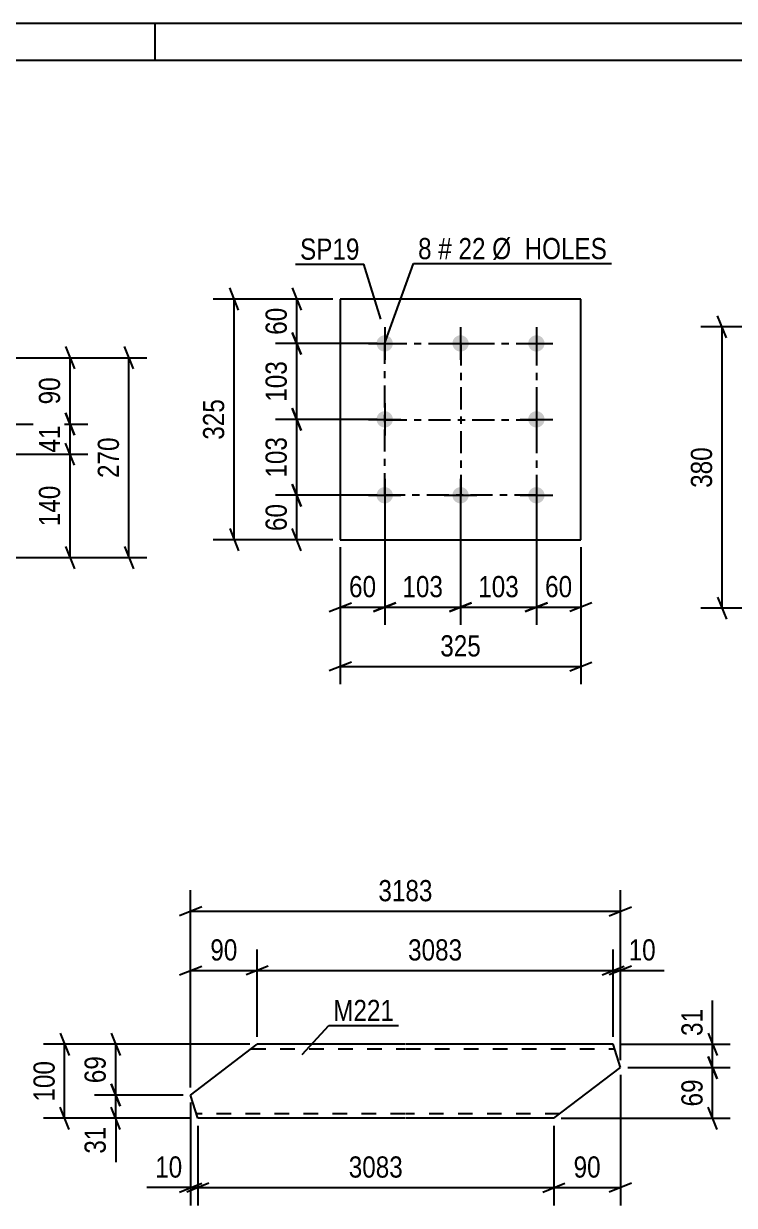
# Model space of a CAD drawing. Header units: millimetres. Extents: x 0 to 420, y 0 to 297.
# Drawn here: x 192.2 to 288.3, y 137.4 to 297 of the extents above; entities that cross this region are included whole.
import ezdxf

# ---------------------------------------------------------------- set-up
doc = ezdxf.new("R2010")
doc.units = ezdxf.units.MM
doc.linetypes.add('DXK_LINE_DOT2', pattern=[3.9198, 1.9599, -1.9599])
doc.linetypes.add('DXK_LINE_DOT3', pattern=[5.9187, 2.979, -0.9799, 0.9799, -0.9799])
doc.styles.add('Arial Narrow', font='ARIALN.TTF', dxfattribs={"height": 0.2})

# ---------------------------------------------------------------- blocks, each defined once
blk = doc.blocks.new('Unknown-122569099-1133')
at = {"color": 5, "linetype": 'Continuous'}
for p, q in [((420, 297), (0, 297)), ((210, 292), (210, 297)), ((415, 292), (5, 292))]:
    blk.add_line(p, q, dxfattribs=at)
blk = doc.blocks.new('Part-122569099-7979 - 7973')
at = {"color": 2, "linetype": 'Continuous'}
for p, q in [((214.79, 152.31), (223.79, 159.17)), ((243.79, 159.17), (223.79, 159.17)), ((271.9, 159.17), (243.89, 159.17)), ((272.88, 156.02), (271.9, 159.17)), ((263.89, 149.17), (272.88, 156.02)), ((215.77, 149.17), (214.79, 152.31)), ((243.79, 149.17), (215.77, 149.17)), ((263.89, 149.17), (243.89, 149.17))]:
    blk.add_line(p, q, dxfattribs=at)
at = {"color": 7, "linetype": 'DXK_LINE_DOT2'}
for p, q in [((223, 158.57), (243.79, 158.57)), ((243.89, 158.57), (272.09, 158.57)), ((243.79, 149.77), (215.59, 149.77)), ((264.67, 149.77), (243.89, 149.77))]:
    blk.add_line(p, q, dxfattribs=at)
blk = doc.blocks.new('Bolt-122569099-7260 - 7226')
at = {"linetype": 'Continuous'}
for points in [[(241.03, 254.91, -1), (241.03, 252.71, -1)], [(251.28, 254.91, -1), (251.28, 252.71, -1)], [(261.53, 254.91, -1), (261.53, 252.71, -1)], [(241.03, 244.66, -1), (241.03, 242.46, -1)], [(261.53, 244.66, -1), (261.53, 242.46, -1)], [(241.03, 234.41, -1), (241.03, 232.21, -1)], [(251.28, 234.41, -1), (251.28, 232.21, -1)], [(261.53, 234.41, -1), (261.53, 232.21, -1)]]:
    blk.add_hatch(color=1, dxfattribs=at).paths.add_polyline_path(points)
at = {"color": 1, "linetype": 'Continuous'}
for p, q in [((241.03, 256.01), (241.03, 251.61)), ((251.28, 256.01), (251.28, 251.61)), ((261.53, 256.01), (261.53, 251.61)), ((238.83, 253.81), (243.23, 253.81)), ((249.08, 253.81), (253.48, 253.81)), ((259.33, 253.81), (263.73, 253.81)), ((241.03, 245.76), (241.03, 241.36)), ((261.53, 245.76), (261.53, 241.36)), ((238.83, 243.56), (243.23, 243.56)), ((259.33, 243.56), (263.73, 243.56)), ((241.03, 235.51), (241.03, 231.11)), ((251.28, 235.51), (251.28, 231.11)), ((261.53, 235.51), (261.53, 231.11)), ((238.83, 233.31), (243.23, 233.31)), ((249.08, 233.31), (253.48, 233.31)), ((259.33, 233.31), (263.73, 233.31))]:
    blk.add_line(p, q, dxfattribs=at)
blk = doc.blocks.new('Part-122569099-7265 - 7226')
at = {"color": 2, "linetype": 'Continuous'}
for p, q in [((267.53, 259.81), (235.03, 259.81)), ((235.03, 259.81), (235.03, 227.31)), ((267.53, 227.31), (267.53, 259.81)), ((235.03, 227.31), (267.53, 227.31))]:
    blk.add_line(p, q, dxfattribs=at)
blk = doc.blocks.new('Rectangle-122569099-7352 - 7226')
at = {"color": 1, "linetype": 'DXK_LINE_DOT3'}
blk.add_lwpolyline([(241.03, 253.81), (261.53, 253.81), (261.53, 233.31), (241.03, 233.31), (241.03, 253.81)], close=True, dxfattribs=at)
blk = doc.blocks.new('Line-122569099-7338 - 7226')
at = {"color": 1, "linetype": 'DXK_LINE_DOT3'}
blk.add_line((251.33, 253.81), (251.33, 233.31), dxfattribs=at)
blk = doc.blocks.new('Line-122569099-7345 - 7226')
at = {"color": 1, "linetype": 'DXK_LINE_DOT3'}
blk.add_line((241.03, 243.51), (261.53, 243.51), dxfattribs=at)
blk = doc.blocks.new('StraightDimension-122569099-7509 - 7432')
at = {"color": 7, "linetype": 'Continuous'}
for p, q in [((287.22, 254.56), (286.02, 257.56)), ((298.79, 256.06), (283.77, 256.06)), ((286.62, 218.06), (286.62, 256.06)), ((286.02, 219.56), (287.22, 216.56)), ((298.79, 218.06), (283.77, 218.06))]:
    blk.add_line(p, q, dxfattribs=at)
at = {"color": 0}
blk.add_wipeout([(285.87, 240.4), (281.67, 240.4), (281.67, 233.71), (285.87, 233.71)], dxfattribs=at)
at = {"color": 3, "style": 'Arial Narrow'}
blk.add_text('380', height=2.863, rotation=90.0002, dxfattribs=at).set_placement((285.27, 234.31))
blk = doc.blocks.new('StraightDimension-122569099-8070 - 7973')
at = {"color": 7, "linetype": 'Continuous'}
for p, q in [((215.77, 148.17), (215.77, 137.41)), ((263.89, 148.17), (263.89, 137.41)), ((217.27, 140.41), (214.27, 139.21)), ((215.77, 139.81), (263.89, 139.81)), ((262.39, 139.21), (265.39, 140.41))]:
    blk.add_line(p, q, dxfattribs=at)
at = {"color": 0}
blk.add_wipeout([(244.09, 140.56), (244.09, 144.76), (235.57, 144.76), (235.57, 140.56)], dxfattribs=at)
at = {"color": 3, "style": 'Arial Narrow'}
blk.add_text('3083', height=2.863, dxfattribs=at).set_placement((236.17, 141.16))
blk = doc.blocks.new('StraightDimension-122569099-7982 - 7973')
at = {"color": 7, "linetype": 'Continuous'}
for p, q in [((214.79, 153.31), (214.79, 171.98)), ((223.79, 160.17), (223.79, 171.98)), ((213.29, 168.53), (216.29, 169.73)), ((225.29, 169.73), (222.29, 168.53)), ((214.79, 169.13), (223.79, 169.13))]:
    blk.add_line(p, q, dxfattribs=at)
at = {"color": 0}
blk.add_wipeout([(221.72, 169.88), (221.72, 174.08), (216.86, 174.08), (216.86, 169.88)], dxfattribs=at)
at = {"color": 3, "style": 'Arial Narrow'}
blk.add_text('90', height=2.863, dxfattribs=at).set_placement((217.46, 170.48))
blk = doc.blocks.new('StraightDimension-122569099-8024 - 7973')
at = {"color": 7, "linetype": 'Continuous'}
for p, q in [((271.9, 160.17), (271.9, 171.98)), ((272.88, 157.02), (272.88, 171.98)), ((270.4, 168.53), (273.4, 169.73)), ((274.38, 169.73), (271.38, 168.53)), ((271.9, 169.13), (272.88, 169.13))]:
    blk.add_line(p, q, dxfattribs=at)
at = {"color": 0}
blk.add_wipeout([(278.26, 169.88), (278.26, 174.08), (273.4, 174.08), (273.4, 169.88)], dxfattribs=at)
at = {"color": 7, "linetype": 'Continuous'}
blk.add_line((272.88, 169.13), (278.79, 169.13), dxfattribs=at)
blk.add_line((272.88, 169.13), (278.79, 169.13), dxfattribs=at)
at = {"color": 3, "style": 'Arial Narrow'}
blk.add_text('10', height=2.863, dxfattribs=at).set_placement((274, 170.48))
blk = doc.blocks.new('StraightDimension-122569099-8000 - 7973')
at = {"color": 7, "linetype": 'Continuous'}
for p, q in [((223.79, 160.17), (223.79, 171.98)), ((271.9, 160.17), (271.9, 171.98)), ((225.29, 169.73), (222.29, 168.53)), ((270.4, 168.53), (273.4, 169.73)), ((223.79, 169.13), (271.9, 169.13))]:
    blk.add_line(p, q, dxfattribs=at)
at = {"color": 0}
blk.add_wipeout([(252.1, 169.88), (252.1, 174.08), (243.59, 174.08), (243.59, 169.88)], dxfattribs=at)
at = {"color": 3, "style": 'Arial Narrow'}
blk.add_text('3083', height=2.863, dxfattribs=at).set_placement((244.19, 170.48))
blk = doc.blocks.new('StraightDimension-122569099-8211 - 7973')
at = {"color": 7, "linetype": 'Continuous'}
for p, q in [((197.17, 160.67), (198.37, 157.67)), ((222.79, 159.17), (194.92, 159.17)), ((197.77, 149.17), (197.77, 159.17)), ((198.37, 147.67), (197.17, 150.67)), ((214.77, 149.17), (194.92, 149.17))]:
    blk.add_line(p, q, dxfattribs=at)
at = {"color": 0}
blk.add_wipeout([(197.02, 157.51), (192.82, 157.51), (192.82, 150.83), (197.02, 150.83)], dxfattribs=at)
at = {"color": 3, "style": 'Arial Narrow'}
blk.add_text('100', height=2.863, rotation=90.0002, dxfattribs=at).set_placement((196.42, 151.43))
blk = doc.blocks.new('StraightDimension-122569099-8042 - 7973')
at = {"color": 7, "linetype": 'Continuous'}
for p, q in [((214.79, 153.31), (214.79, 179.98)), ((272.88, 157.02), (272.88, 179.98)), ((216.29, 177.73), (213.29, 176.53)), ((271.38, 176.53), (274.38, 177.73)), ((214.79, 177.13), (272.88, 177.13))]:
    blk.add_line(p, q, dxfattribs=at)
at = {"color": 0}
blk.add_wipeout([(248.09, 177.88), (248.09, 182.08), (239.58, 182.08), (239.58, 177.88)], dxfattribs=at)
at = {"color": 3, "style": 'Arial Narrow'}
blk.add_text('3183', height=2.863, dxfattribs=at).set_placement((240.18, 178.48))
blk = doc.blocks.new('StraightDimension-122569099-8053 - 7973')
at = {"color": 7, "linetype": 'Continuous'}
for p, q in [((214.79, 151.31), (214.79, 137.41)), ((215.77, 148.17), (215.77, 137.41)), ((213.29, 139.21), (216.29, 140.41)), ((217.27, 140.41), (214.27, 139.21)), ((214.79, 139.81), (215.77, 139.81))]:
    blk.add_line(p, q, dxfattribs=at)
at = {"color": 0}
blk.add_wipeout([(214.27, 140.56), (214.27, 144.76), (209.41, 144.76), (209.41, 140.56)], dxfattribs=at)
at = {"color": 7, "linetype": 'Continuous'}
blk.add_line((214.79, 139.81), (208.89, 139.81), dxfattribs=at)
blk.add_line((214.79, 139.81), (208.89, 139.81), dxfattribs=at)
at = {"color": 3, "style": 'Arial Narrow'}
blk.add_text('10', height=2.863, dxfattribs=at).set_placement((210.01, 141.16))
blk = doc.blocks.new('StraightDimension-122569099-8095 - 7973')
at = {"color": 7, "linetype": 'Continuous'}
for p, q in [((272.88, 155.02), (272.88, 137.41)), ((263.89, 148.17), (263.89, 137.41)), ((262.39, 139.21), (265.39, 140.41)), ((263.89, 139.81), (272.88, 139.81)), ((274.38, 140.41), (271.38, 139.21))]:
    blk.add_line(p, q, dxfattribs=at)
at = {"color": 0}
blk.add_wipeout([(270.81, 140.56), (270.81, 144.76), (265.96, 144.76), (265.96, 140.56)], dxfattribs=at)
at = {"color": 3, "style": 'Arial Narrow'}
blk.add_text('90', height=2.863, dxfattribs=at).set_placement((266.56, 141.16))
blk = doc.blocks.new('StraightDimension-122569099-8113 - 7973')
at = {"color": 7, "linetype": 'Continuous'}
for p, q in [((204.07, 160.67), (205.27, 157.67)), ((222.79, 159.17), (201.82, 159.17)), ((204.67, 152.31), (204.67, 159.17)), ((205.27, 150.81), (204.07, 153.81)), ((213.79, 152.31), (201.82, 152.31))]:
    blk.add_line(p, q, dxfattribs=at)
at = {"color": 0}
blk.add_wipeout([(203.92, 158.17), (199.72, 158.17), (199.72, 153.31), (203.92, 153.31)], dxfattribs=at)
at = {"color": 3, "style": 'Arial Narrow'}
blk.add_text('69', height=2.863, rotation=90.0002, dxfattribs=at).set_placement((203.32, 153.91))
blk = doc.blocks.new('StraightDimension-122569099-8137 - 7973')
at = {"color": 7, "linetype": 'Continuous'}
for p, q in [((204.07, 153.81), (205.27, 150.81)), ((213.79, 152.31), (201.82, 152.31)), ((204.67, 149.17), (204.67, 152.31)), ((205.27, 147.67), (204.07, 150.67)), ((214.77, 149.17), (201.82, 149.17))]:
    blk.add_line(p, q, dxfattribs=at)
at = {"color": 0}
blk.add_wipeout([(203.92, 148.64), (199.72, 148.64), (199.72, 143.79), (203.92, 143.79)], dxfattribs=at)
at = {"color": 7, "linetype": 'Continuous'}
blk.add_line((204.67, 149.17), (204.67, 143.26), dxfattribs=at)
blk.add_line((204.67, 149.17), (204.67, 143.26), dxfattribs=at)
at = {"color": 3, "style": 'Arial Narrow'}
blk.add_text('31', height=2.863, rotation=90.0002, dxfattribs=at).set_placement((203.32, 144.39))
blk = doc.blocks.new('StraightDimension-122569099-8162 - 7973')
at = {"color": 7, "linetype": 'Continuous'}
for p, q in [((284.74, 160.67), (285.94, 157.67)), ((272.9, 159.17), (287.74, 159.17)), ((285.34, 156.02), (285.34, 159.17)), ((285.94, 154.52), (284.74, 157.52)), ((273.88, 156.02), (287.74, 156.02))]:
    blk.add_line(p, q, dxfattribs=at)
at = {"color": 0}
blk.add_wipeout([(284.59, 164.55), (280.39, 164.55), (280.39, 159.69), (284.59, 159.69)], dxfattribs=at)
at = {"color": 7, "linetype": 'Continuous'}
blk.add_line((285.34, 159.17), (285.34, 165.07), dxfattribs=at)
blk.add_line((285.34, 159.17), (285.34, 165.07), dxfattribs=at)
at = {"color": 3, "style": 'Arial Narrow'}
blk.add_text('31', height=2.863, rotation=90.0002, dxfattribs=at).set_placement((283.99, 160.29))
blk = doc.blocks.new('StraightDimension-122569099-8186 - 7973')
at = {"color": 7, "linetype": 'Continuous'}
for p, q in [((284.74, 157.52), (285.94, 154.52)), ((273.88, 156.02), (287.74, 156.02)), ((285.34, 149.17), (285.34, 156.02)), ((285.94, 147.67), (284.74, 150.67)), ((264.89, 149.17), (287.74, 149.17))]:
    blk.add_line(p, q, dxfattribs=at)
at = {"color": 0}
blk.add_wipeout([(284.59, 155.02), (280.39, 155.02), (280.39, 150.17), (284.59, 150.17)], dxfattribs=at)
at = {"color": 3, "style": 'Arial Narrow'}
blk.add_text('69', height=2.863, rotation=90.0002, dxfattribs=at).set_placement((283.99, 150.77))
blk = doc.blocks.new('StraightDimension-122569099-7324 - 7226')
at = {"color": 7, "linetype": 'Continuous'}
for p, q in [((228.54, 261.31), (229.74, 258.31)), ((234.03, 259.81), (226.29, 259.81)), ((229.14, 253.81), (229.14, 259.81)), ((240.03, 253.81), (226.29, 253.81)), ((229.74, 252.31), (228.54, 255.31))]:
    blk.add_line(p, q, dxfattribs=at)
at = {"color": 0}
blk.add_wipeout([(228.39, 259.24), (224.19, 259.24), (224.19, 254.38), (228.39, 254.38)], dxfattribs=at)
at = {"color": 3, "style": 'Arial Narrow'}
blk.add_text('60', height=2.863, rotation=90.0002, dxfattribs=at).set_placement((227.79, 254.98))
blk = doc.blocks.new('StraightDimension-122569099-7288 - 7226')
at = {"color": 7, "linetype": 'Continuous'}
for p, q in [((261.53, 232.31), (261.53, 215.79)), ((267.53, 226.31), (267.53, 215.79)), ((260.03, 217.59), (263.03, 218.79)), ((269.03, 218.79), (266.03, 217.59)), ((261.53, 218.19), (267.53, 218.19))]:
    blk.add_line(p, q, dxfattribs=at)
at = {"color": 0}
blk.add_wipeout([(266.96, 218.94), (266.96, 223.14), (262.11, 223.14), (262.11, 218.94)], dxfattribs=at)
at = {"color": 3, "style": 'Arial Narrow'}
blk.add_text('60', height=2.863, dxfattribs=at).set_placement((262.71, 219.54))
blk = doc.blocks.new('StraightDimension-122569099-7267 - 7226')
at = {"color": 7, "linetype": 'Continuous'}
for p, q in [((221.28, 258.31), (220.08, 261.31)), ((234.03, 259.81), (217.83, 259.81)), ((220.68, 227.31), (220.68, 259.81)), ((220.08, 228.81), (221.28, 225.81)), ((234.03, 227.31), (217.83, 227.31))]:
    blk.add_line(p, q, dxfattribs=at)
at = {"color": 0}
blk.add_wipeout([(219.93, 246.9), (215.73, 246.9), (215.73, 240.21), (219.93, 240.21)], dxfattribs=at)
at = {"color": 3, "style": 'Arial Narrow'}
blk.add_text('325', height=2.863, rotation=90.0002, dxfattribs=at).set_placement((219.33, 240.81))
blk = doc.blocks.new('StraightDimension-122569099-7278 - 7226')
at = {"color": 7, "linetype": 'Continuous'}
for p, q in [((241.03, 232.31), (241.03, 215.79)), ((235.03, 226.31), (235.03, 215.79)), ((233.53, 217.59), (236.53, 218.79)), ((242.53, 218.79), (239.53, 217.59)), ((235.03, 218.19), (241.03, 218.19))]:
    blk.add_line(p, q, dxfattribs=at)
at = {"color": 0}
blk.add_wipeout([(240.46, 218.94), (240.46, 223.14), (235.61, 223.14), (235.61, 218.94)], dxfattribs=at)
at = {"color": 3, "style": 'Arial Narrow'}
blk.add_text('60', height=2.863, dxfattribs=at).set_placement((236.21, 219.54))
blk = doc.blocks.new('StraightDimension-122569099-7298 - 7226')
at = {"color": 7, "linetype": 'Continuous'}
for p, q in [((251.28, 232.31), (251.28, 215.79)), ((261.53, 232.31), (261.53, 215.79)), ((249.78, 217.59), (252.78, 218.79)), ((263.03, 218.79), (260.03, 217.59)), ((251.28, 218.19), (261.53, 218.19))]:
    blk.add_line(p, q, dxfattribs=at)
at = {"color": 0}
blk.add_wipeout([(259.75, 218.94), (259.75, 223.14), (253.07, 223.14), (253.07, 218.94)], dxfattribs=at)
at = {"color": 3, "style": 'Arial Narrow'}
blk.add_text('103', height=2.863, dxfattribs=at).set_placement((253.67, 219.54))
blk = doc.blocks.new('StraightDimension-122569099-7300 - 7226')
at = {"color": 7, "linetype": 'Continuous'}
for p, q in [((241.03, 232.31), (241.03, 215.79)), ((251.28, 232.31), (251.28, 215.79)), ((239.53, 217.59), (242.53, 218.79)), ((252.78, 218.79), (249.78, 217.59)), ((241.03, 218.19), (251.28, 218.19))]:
    blk.add_line(p, q, dxfattribs=at)
at = {"color": 0}
blk.add_wipeout([(249.5, 218.94), (249.5, 223.14), (242.82, 223.14), (242.82, 218.94)], dxfattribs=at)
at = {"color": 3, "style": 'Arial Narrow'}
blk.add_text('103', height=2.863, dxfattribs=at).set_placement((243.42, 219.54))
blk = doc.blocks.new('StraightDimension-122569099-7303 - 7226')
at = {"color": 7, "linetype": 'Continuous'}
for p, q in [((235.03, 226.31), (235.03, 207.79)), ((267.53, 226.31), (267.53, 207.79)), ((236.53, 210.79), (233.53, 209.59)), ((266.03, 209.59), (269.03, 210.79)), ((235.03, 210.19), (267.53, 210.19))]:
    blk.add_line(p, q, dxfattribs=at)
at = {"color": 0}
blk.add_wipeout([(254.63, 210.94), (254.63, 215.14), (247.94, 215.14), (247.94, 210.94)], dxfattribs=at)
at = {"color": 3, "style": 'Arial Narrow'}
blk.add_text('325', height=2.863, dxfattribs=at).set_placement((248.54, 211.54))
blk = doc.blocks.new('StraightDimension-122569099-7314 - 7226')
at = {"color": 7, "linetype": 'Continuous'}
for p, q in [((228.54, 234.81), (229.74, 231.81)), ((240.03, 233.31), (226.29, 233.31)), ((229.14, 227.31), (229.14, 233.31)), ((229.74, 225.81), (228.54, 228.81)), ((234.03, 227.31), (226.29, 227.31))]:
    blk.add_line(p, q, dxfattribs=at)
at = {"color": 0}
blk.add_wipeout([(228.39, 232.74), (224.19, 232.74), (224.19, 227.88), (228.39, 227.88)], dxfattribs=at)
at = {"color": 3, "style": 'Arial Narrow'}
blk.add_text('60', height=2.863, rotation=90.0002, dxfattribs=at).set_placement((227.79, 228.48))
blk = doc.blocks.new('StraightDimension-122569099-7334 - 7226')
at = {"color": 7, "linetype": 'Continuous'}
for p, q in [((228.54, 245.06), (229.74, 242.06)), ((240.03, 243.56), (226.29, 243.56)), ((229.14, 233.31), (229.14, 243.56)), ((229.74, 231.81), (228.54, 234.81)), ((240.03, 233.31), (226.29, 233.31))]:
    blk.add_line(p, q, dxfattribs=at)
at = {"color": 0}
blk.add_wipeout([(228.39, 241.77), (224.19, 241.77), (224.19, 235.09), (228.39, 235.09)], dxfattribs=at)
at = {"color": 3, "style": 'Arial Narrow'}
blk.add_text('103', height=2.863, rotation=90.0002, dxfattribs=at).set_placement((227.79, 235.69))
blk = doc.blocks.new('StraightDimension-122569099-7336 - 7226')
at = {"color": 7, "linetype": 'Continuous'}
for p, q in [((240.03, 253.81), (226.29, 253.81)), ((228.54, 255.31), (229.74, 252.31)), ((229.14, 243.56), (229.14, 253.81)), ((229.74, 242.06), (228.54, 245.06)), ((240.03, 243.56), (226.29, 243.56))]:
    blk.add_line(p, q, dxfattribs=at)
at = {"color": 0}
blk.add_wipeout([(228.39, 252.02), (224.19, 252.02), (224.19, 245.34), (228.39, 245.34)], dxfattribs=at)
at = {"color": 3, "style": 'Arial Narrow'}
blk.add_text('103', height=2.863, rotation=90.0002, dxfattribs=at).set_placement((227.79, 245.94))
blk = doc.blocks.new('StraightDimension-122569099-8551 - 8396')
at = {"color": 7, "linetype": 'Continuous'}
for p, q in [((197.9, 253.38), (199.1, 250.38)), ((165.59, 251.88), (200.9, 251.88)), ((198.5, 242.93), (198.5, 251.88)), ((199.1, 241.43), (197.9, 244.43)), ((176.32, 242.93), (200.9, 242.93))]:
    blk.add_line(p, q, dxfattribs=at)
at = {"color": 0}
blk.add_wipeout([(197.75, 249.83), (193.55, 249.83), (193.55, 244.98), (197.75, 244.98)], dxfattribs=at)
at = {"color": 3, "style": 'Arial Narrow'}
blk.add_text('90', height=2.863, rotation=90.0002, dxfattribs=at).set_placement((197.15, 245.58))
blk = doc.blocks.new('StraightDimension-122569099-8552 - 8396')
at = {"color": 7, "linetype": 'Continuous'}
for p, q in [((197.9, 244.43), (199.1, 241.43)), ((176.32, 242.93), (200.9, 242.93)), ((198.5, 238.86), (198.5, 242.93)), ((199.1, 237.36), (197.9, 240.36)), ((174.4, 238.86), (200.9, 238.86))]:
    blk.add_line(p, q, dxfattribs=at)
at = {"color": 0}
blk.add_wipeout([(197.75, 243.32), (193.55, 243.32), (193.55, 238.47), (197.75, 238.47)], dxfattribs=at)
at = {"color": 3, "style": 'Arial Narrow'}
blk.add_text('41', height=2.863, rotation=90.0002, dxfattribs=at).set_placement((197.15, 239.07))
blk = doc.blocks.new('StraightDimension-122569099-8553 - 8396')
at = {"color": 7, "linetype": 'Continuous'}
for p, q in [((199.1, 237.36), (197.9, 240.36)), ((174.4, 238.86), (200.9, 238.86)), ((198.5, 224.89), (198.5, 238.86)), ((197.9, 226.39), (199.1, 223.39)), ((181.89, 224.89), (200.9, 224.89))]:
    blk.add_line(p, q, dxfattribs=at)
at = {"color": 0}
blk.add_wipeout([(197.75, 235.22), (193.55, 235.22), (193.55, 228.53), (197.75, 228.53)], dxfattribs=at)
at = {"color": 3, "style": 'Arial Narrow'}
blk.add_text('140', height=2.863, rotation=90.0002, dxfattribs=at).set_placement((197.15, 229.13))
blk = doc.blocks.new('StraightDimension-122569099-8629 - 8396')
at = {"color": 7, "linetype": 'Continuous'}
for p, q in [((207.06, 250.38), (205.86, 253.38)), ((165.59, 251.88), (208.86, 251.88)), ((206.46, 224.89), (206.46, 251.88)), ((205.86, 226.39), (207.06, 223.39)), ((181.89, 224.89), (208.86, 224.89))]:
    blk.add_line(p, q, dxfattribs=at)
at = {"color": 0}
blk.add_wipeout([(205.71, 241.73), (201.51, 241.73), (201.51, 235.04), (205.71, 235.04)], dxfattribs=at)
at = {"color": 3, "style": 'Arial Narrow'}
blk.add_text('270', height=2.863, rotation=90.0002, dxfattribs=at).set_placement((205.11, 235.64))
blk = doc.blocks.new('Mark-122569099-7975 - 7973')
at = {"color": 0}
blk.add_wipeout([(242.3, 162.3), (242.3, 165.3), (234.07, 165.3), (234.07, 162.3)], dxfattribs=at)
blk.add_wipeout([(242.3, 162.3), (242.3, 165.3), (234.07, 165.3), (234.07, 162.3)], dxfattribs=at)
at = {"color": 30, "linetype": 'Continuous'}
for p, q in [((229.89, 157.77), (233.47, 161.7)), ((233.47, 161.7), (242.9, 161.7))]:
    blk.add_line(p, q, dxfattribs=at)
at = {"color": 3, "style": 'Arial Narrow'}
blk.add_text('M221', height=2.863, dxfattribs=at).set_placement((234.07, 162.3))
blk = doc.blocks.new('Mark-122569099-7256 - 7226')
at = {"color": 0}
for points in [[(247.37, 265.19), (247.37, 268.19), (245.54, 268.19), (245.54, 265.19)], [(250.1, 265.19), (250.1, 268.19), (248.27, 268.19), (248.27, 265.19)], [(254.66, 265.19), (254.66, 268.19), (251, 268.19), (251, 265.19)], [(271.08, 265.19), (271.08, 268.19), (255.56, 268.19), (255.56, 265.19)]]:
    blk.add_wipeout(points, dxfattribs=at)
for points in [[(247.37, 265.19), (247.37, 268.19), (245.54, 268.19), (245.54, 265.19)], [(250.1, 265.19), (250.1, 268.19), (248.27, 268.19), (248.27, 265.19)], [(254.66, 265.19), (254.66, 268.19), (251, 268.19), (251, 265.19)], [(271.08, 265.19), (271.08, 268.19), (255.56, 268.19), (255.56, 265.19)]]:
    blk.add_wipeout(points, dxfattribs=at)
at = {"color": 7, "linetype": 'Continuous'}
for p, q in [((240.94, 253.62), (244.94, 264.59)), ((244.94, 264.59), (271.68, 264.59))]:
    blk.add_line(p, q, dxfattribs=at)
at = {"color": 3, "style": 'Arial Narrow'}
for s, height, p in [('Ø  HOLES', 2.863, (255.56, 265.19)), ('8', 2.86, (245.54, 265.19)), ('#', 2.86, (248.27, 265.19)), ('22', 2.863, (251, 265.19))]:
    blk.add_text(s, height=height, dxfattribs=at).set_placement(p)
blk = doc.blocks.new('Mark-122569099-7261 - 7226')
at = {"color": 0}
blk.add_wipeout([(237.63, 265.12), (237.63, 268.12), (229.59, 268.12), (229.59, 265.12)], dxfattribs=at)
blk.add_wipeout([(237.63, 265.12), (237.63, 268.12), (229.59, 268.12), (229.59, 265.12)], dxfattribs=at)
at = {"color": 30, "linetype": 'Continuous'}
for p in [(228.99, 264.52), (240.52, 257.1)]:
    blk.add_line(p, (238.23, 264.52), dxfattribs=at)
at = {"color": 3, "style": 'Arial Narrow'}
blk.add_text('SP19', height=2.863, dxfattribs=at).set_placement((229.59, 265.12))

msp = doc.modelspace()

# ---------------------------------------------------------------- block references
for name in ['Unknown-122569099-1133', 'Part-122569099-7265 - 7226', 'Bolt-122569099-7260 - 7226', 'Rectangle-122569099-7352 - 7226', 'Line-122569099-7338 - 7226', 'Line-122569099-7345 - 7226', 'Part-122569099-7979 - 7973']:
    msp.add_blockref(name, (0, 0))

# ---------------------------------------------------------------- next in the draw order: block references
for name in ['Mark-122569099-7256 - 7226', 'StraightDimension-122569099-7324 - 7226', 'StraightDimension-122569099-7509 - 7432', 'StraightDimension-122569099-8551 - 8396', 'StraightDimension-122569099-7288 - 7226', 'StraightDimension-122569099-7982 - 7973', 'StraightDimension-122569099-8024 - 7973', 'StraightDimension-122569099-8070 - 7973']:
    msp.add_blockref(name, (0, 0))

# ---------------------------------------------------------------- next in the draw order: block references
for name in ['StraightDimension-122569099-7267 - 7226', 'StraightDimension-122569099-8552 - 8396', 'StraightDimension-122569099-7298 - 7226', 'StraightDimension-122569099-8000 - 7973']:
    msp.add_blockref(name, (0, 0))

# ---------------------------------------------------------------- next in the draw order: block references
for name in ['Mark-122569099-7261 - 7226', 'StraightDimension-122569099-8553 - 8396', 'StraightDimension-122569099-7278 - 7226', 'StraightDimension-122569099-8211 - 7973']:
    msp.add_blockref(name, (0, 0))

# ---------------------------------------------------------------- next in the draw order: block references
for name in ['StraightDimension-122569099-8629 - 8396', 'StraightDimension-122569099-7300 - 7226', 'StraightDimension-122569099-8042 - 7973', 'StraightDimension-122569099-8053 - 7973']:
    msp.add_blockref(name, (0, 0))

# ---------------------------------------------------------------- next in the draw order: block references
for name in ['StraightDimension-122569099-7303 - 7226', 'Mark-122569099-7975 - 7973', 'StraightDimension-122569099-8113 - 7973', 'StraightDimension-122569099-8095 - 7973']:
    msp.add_blockref(name, (0, 0))

# ---------------------------------------------------------------- next in the draw order: block references
for name in ['StraightDimension-122569099-7314 - 7226', 'StraightDimension-122569099-8162 - 7973', 'StraightDimension-122569099-8137 - 7973']:
    msp.add_blockref(name, (0, 0))

# ---------------------------------------------------------------- next in the draw order: block references
for name in ['StraightDimension-122569099-7334 - 7226', 'StraightDimension-122569099-8186 - 7973']:
    msp.add_blockref(name, (0, 0))

# ---------------------------------------------------------------- next in the draw order: block references
msp.add_blockref('StraightDimension-122569099-7336 - 7226', (0, 0))

doc.saveas('drawing.dxf')
